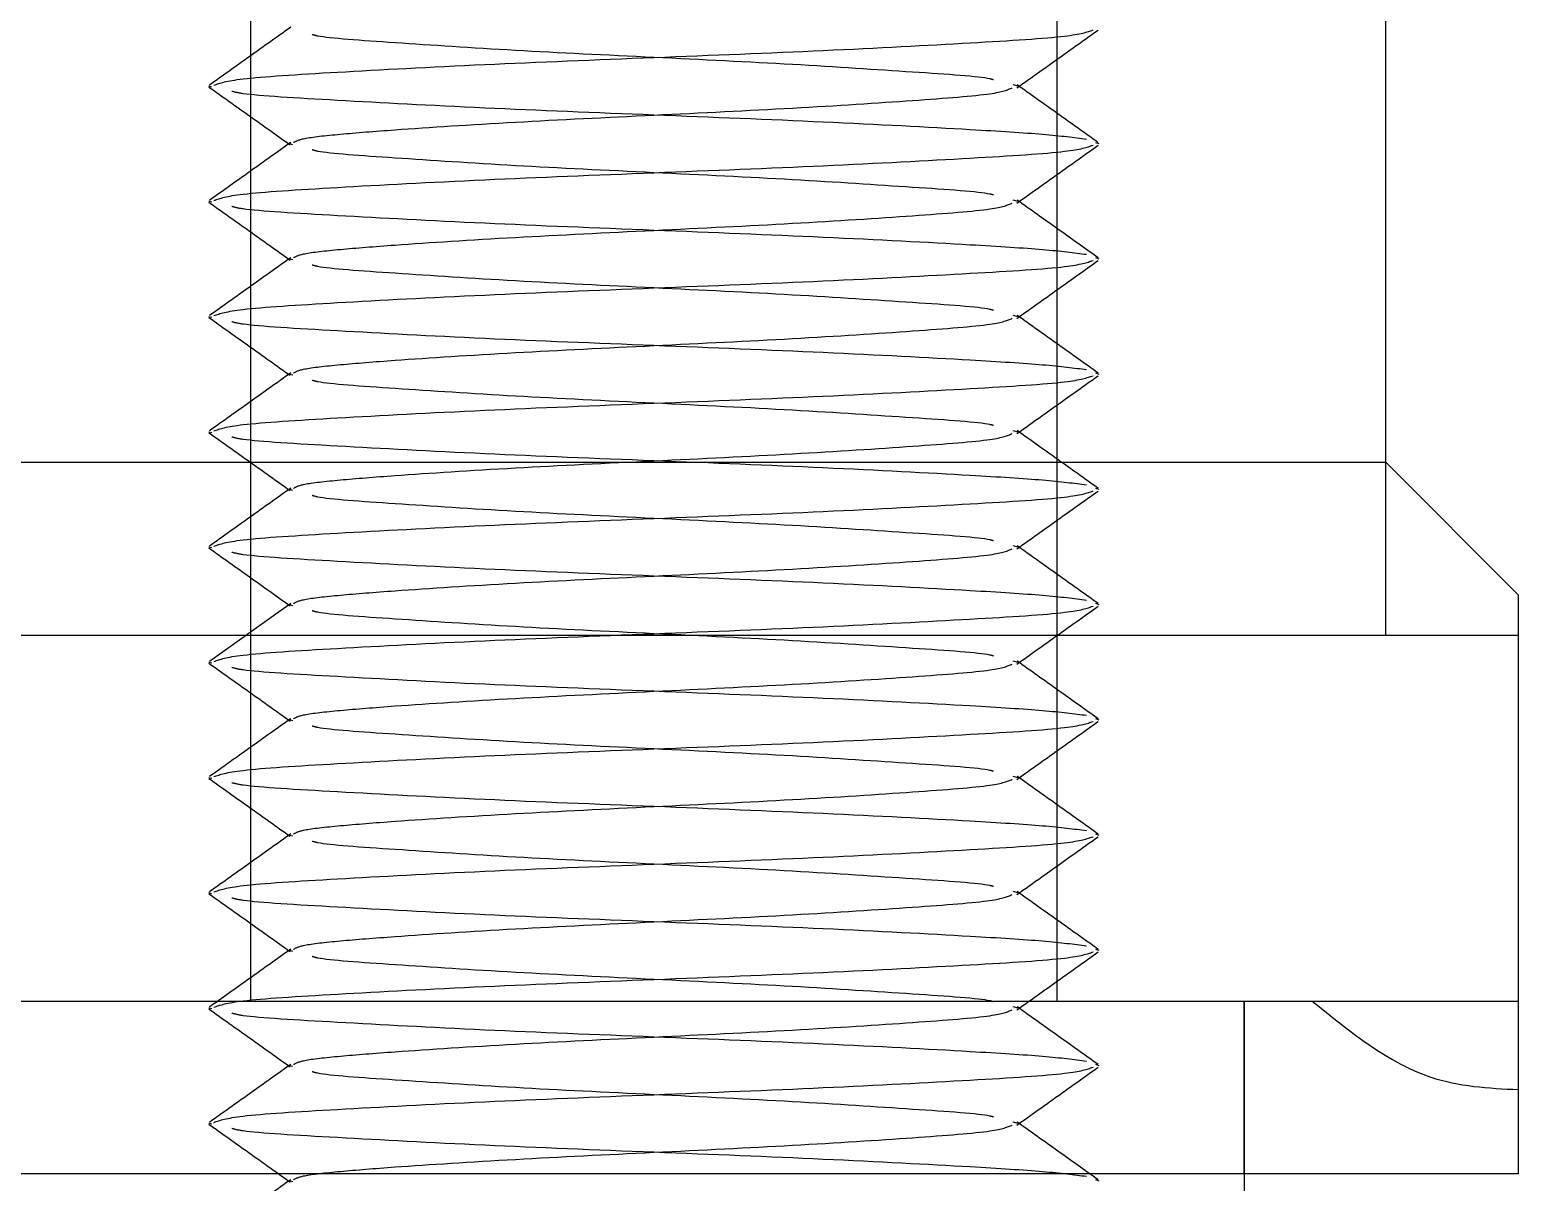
# Model space of a CAD drawing. Header units: metres. Extents: x 0 to 63075, y 0 to 44550.
# Drawn here: x 14196.5 to 14222.33, y 27117.82 to 27137.82 of the extents above; entities that cross this region are included whole.
import ezdxf

# ---------------------------------------------------------------- set-up
doc = ezdxf.new("R2010")
doc.units = ezdxf.units.M
doc.header["$LTSCALE"] = 75
doc.linetypes.add('HIDDEN2', pattern=[4.7625, 3.175, -1.5875])
for name, color, linetype in [('SDM', 7, 'Continuous'), ('SL4', 4, 'Continuous'), ('ST1', 7, 'HIDDEN2')]:
    doc.layers.add(name, color=color, linetype=linetype)

# ---------------------------------------------------------------- blocks, each defined once
blk = doc.blocks.new('A$Cb6dca9d5')
at = {"layer": 'SL4'}
for p, q in [((373.565, 390.544), (373.565, 411.544)), ((348.165, 390.544), (373.565, 390.544)), ((375.865, 388.244), (373.565, 390.544)), ((344.115, 387.544), (375.865, 387.544)), ((375.865, 387.544), (375.865, 381.194)), ((344.115, 381.194), (375.865, 381.194)), ((371.108, 378.194), (371.108, 381.194)), ((372.29, 381.194), (375.865, 381.194)), ((375.865, 381.194), (375.865, 379.657)), ((371.108, 378.194), (348.878, 378.194)), ((375.865, 378.194), (371.108, 378.194)), ((371.108, 378.194), (371.108, 86.437))]:
    blk.add_line(p, q, dxfattribs=at)
for points, knots in [([(375.865, 388.241), (375.865, 388.211), (375.865, 388.15), (375.865, 387.749), (375.865, 387.544)], [0, 0, 0, 0, 0.489804, 1, 1, 1, 1]), ([(353.881, 387.608), (353.872, 387.602), (353.842, 387.581), (353.813, 387.56), (353.791, 387.544)], [0, 0, 0, 0, 0.2717765, 1, 1, 1, 1]), ([(372.29, 381.194), (372.957, 380.654), (374.075, 379.749), (375.35, 379.683), (375.865, 379.657)], [0, 0, 0, 0, 0.595978, 1, 1, 1, 1]), ([(375.865, 379.657), (375.865, 379.159), (375.865, 378.391), (375.865, 378.245), (375.865, 378.194)], [0, 0, 0, 0, 0.648144, 1, 1, 1, 1])]:
    blk.add_open_spline(points, degree=3, knots=knots, dxfattribs=at)
at = {"layer": 'ST1'}
for p, q in [((353.865, 412.544), (353.865, 387.544)), ((367.865, 387.544), (367.865, 412.544)), ((353.194, 397.056), (353.138, 397.069)), ((367.186, 397.069), (367.098, 397.092)), ((354.597, 396.055), (354.544, 396.069)), ((368.592, 396.069), (368.534, 396.09)), ((353.194, 395.056), (353.138, 395.069)), ((367.186, 395.069), (367.098, 395.092)), ((354.597, 394.055), (354.544, 394.069)), ((368.592, 394.069), (368.534, 394.09)), ((353.194, 393.056), (353.138, 393.069)), ((367.186, 393.069), (367.098, 393.092)), ((354.597, 392.055), (354.544, 392.069)), ((368.592, 392.069), (368.534, 392.09)), ((353.194, 391.056), (353.138, 391.069)), ((367.186, 391.069), (367.098, 391.092)), ((373.565, 387.544), (373.565, 390.544)), ((373.565, 387.544), (373.565, 390.544)), ((368.592, 390.069), (368.534, 390.09)), ((354.597, 390.055), (354.544, 390.069)), ((353.194, 389.056), (353.138, 389.069)), ((367.186, 389.069), (367.098, 389.092)), ((354.561, 388.093), (353.881, 387.608)), ((354.597, 388.055), (354.544, 388.069)), ((368.592, 388.069), (368.534, 388.09)), ((353.791, 387.544), (353.151, 387.088)), ((353.865, 387.544), (353.865, 381.194)), ((367.865, 381.194), (367.865, 387.544)), ((353.194, 387.056), (353.138, 387.069)), ((367.186, 387.069), (367.098, 387.092)), ((354.597, 386.055), (354.544, 386.069)), ((368.592, 386.069), (368.534, 386.09)), ((353.194, 385.056), (353.138, 385.069)), ((367.186, 385.069), (367.098, 385.092)), ((354.597, 384.055), (354.544, 384.069)), ((368.592, 384.069), (368.534, 384.09)), ((353.194, 383.056), (353.138, 383.069)), ((367.186, 383.069), (367.098, 383.092)), ((354.597, 382.055), (354.544, 382.069)), ((368.592, 382.069), (368.534, 382.09)), ((353.194, 381.056), (353.138, 381.069)), ((367.186, 381.069), (367.098, 381.092)), ((371.108, 381.194), (371.108, 378.194)), ((371.108, 381.194), (371.108, 86.437)), ((354.597, 380.055), (354.544, 380.069)), ((368.592, 380.069), (368.534, 380.09)), ((353.194, 379.056), (353.138, 379.069)), ((367.186, 379.069), (367.098, 379.092)), ((354.597, 378.055), (354.544, 378.069)), ((368.592, 378.069), (368.534, 378.09))]:
    blk.add_line(p, q, dxfattribs=at)
for points, knots in [([(354.561, 398.093), (354.326, 397.926), (353.856, 397.591), (353.386, 397.256), (353.151, 397.088)], [0, 0, 0, 0, 0.499908, 1, 1, 1, 1]), ([(353.229, 397.088), (353.334, 397.125), (353.561, 397.205), (355.282, 397.312), (357.822, 397.448), (360.865, 397.569), (363.908, 397.689), (366.447, 397.825), (368.157, 397.931), (368.382, 398.01), (368.485, 398.046)], [0, 0, 0, 0, 0.111758, 0.239388, 0.372264, 0.501747, 0.63123, 0.764106, 0.891736, 1, 1, 1, 1]), ([(366.759, 397.181), (366.74, 397.186), (366.578, 397.234), (365.389, 397.311), (363.365, 397.448), (360.865, 397.569), (358.367, 397.689), (356.334, 397.826), (355.127, 397.906), (354.964, 397.957), (354.936, 397.966)], [0, 0, 0, 0, 0.020732, 0.175704, 0.337058, 0.494284, 0.651511, 0.812864, 0.967837, 1, 1, 1, 1]), ([(367.164, 397.041), (367.399, 397.208), (367.869, 397.543), (368.339, 397.878), (368.574, 398.045)], [0, 0, 0, 0, 0.499911, 1, 1, 1, 1]), ([(353.143, 397.056), (353.377, 396.889), (353.847, 396.555), (354.316, 396.221), (354.55, 396.053)], [0, 0, 0, 0, 0.5000327, 1, 1, 1, 1]), ([(368.577, 396.09), (368.342, 396.257), (367.873, 396.591), (367.404, 396.926), (367.169, 397.093)], [0, 0, 0, 0, 0.500042, 1, 1, 1, 1]), ([(368.375, 396.147), (368.156, 396.175), (367.718, 396.232), (366.214, 396.325), (363.905, 396.448), (360.868, 396.569), (357.814, 396.689), (355.313, 396.826), (353.794, 396.912), (353.589, 396.968), (353.537, 396.983)], [0, 0, 0, 0, 0.103388, 0.206233, 0.357671, 0.505243, 0.652814, 0.804253, 0.949712, 1, 1, 1, 1]), ([(354.609, 396.092), (354.65, 396.116), (354.738, 396.168), (355.379, 396.238), (356.52, 396.328), (358.382, 396.448), (360.863, 396.569), (363.355, 396.689), (365.43, 396.825), (366.819, 396.93), (367.002, 397.007), (367.085, 397.042)], [0, 0, 0, 0, 0.072607, 0.155069, 0.237884, 0.371691, 0.502076, 0.632461, 0.766268, 0.894784, 1, 1, 1, 1]), ([(354.561, 396.093), (354.326, 395.926), (353.856, 395.591), (353.386, 395.256), (353.151, 395.088)], [0, 0, 0, 0, 0.499908, 1, 1, 1, 1]), ([(353.229, 395.088), (353.334, 395.125), (353.561, 395.205), (355.282, 395.312), (357.822, 395.448), (360.865, 395.569), (363.908, 395.689), (366.447, 395.825), (368.157, 395.931), (368.382, 396.01), (368.485, 396.046)], [0, 0, 0, 0, 0.111758, 0.239388, 0.372264, 0.501747, 0.63123, 0.764106, 0.891736, 1, 1, 1, 1]), ([(367.164, 395.041), (367.399, 395.208), (367.869, 395.543), (368.339, 395.878), (368.574, 396.045)], [0, 0, 0, 0, 0.499911, 1, 1, 1, 1]), ([(366.759, 395.181), (366.74, 395.186), (366.578, 395.234), (365.389, 395.311), (363.365, 395.448), (360.865, 395.569), (358.367, 395.689), (356.334, 395.826), (355.127, 395.906), (354.964, 395.957), (354.936, 395.966)], [0, 0, 0, 0, 0.020732, 0.175704, 0.337058, 0.494284, 0.651511, 0.812864, 0.967837, 1, 1, 1, 1]), ([(353.143, 395.056), (353.377, 394.889), (353.847, 394.555), (354.316, 394.221), (354.55, 394.053)], [0, 0, 0, 0, 0.500033, 1, 1, 1, 1]), ([(368.375, 394.147), (368.156, 394.175), (367.718, 394.232), (366.214, 394.325), (363.905, 394.448), (360.868, 394.569), (357.814, 394.689), (355.313, 394.826), (353.794, 394.912), (353.589, 394.968), (353.537, 394.983)], [0, 0, 0, 0, 0.1033882, 0.2062326, 0.357671, 0.5052426, 0.6528142, 0.8042526, 0.9497121, 1, 1, 1, 1]), ([(354.609, 394.092), (354.65, 394.116), (354.738, 394.168), (355.379, 394.238), (356.52, 394.328), (358.382, 394.448), (360.863, 394.569), (363.355, 394.689), (365.43, 394.825), (366.819, 394.93), (367.002, 395.007), (367.085, 395.042)], [0, 0, 0, 0, 0.0726073, 0.1550688, 0.2378835, 0.371691, 0.5020758, 0.6324606, 0.7662681, 0.8947836, 1, 1, 1, 1]), ([(368.577, 394.09), (368.342, 394.257), (367.873, 394.591), (367.404, 394.926), (367.169, 395.093)], [0, 0, 0, 0, 0.500042, 1, 1, 1, 1]), ([(354.561, 394.093), (354.326, 393.926), (353.856, 393.591), (353.386, 393.256), (353.151, 393.088)], [0, 0, 0, 0, 0.499908, 1, 1, 1, 1]), ([(353.229, 393.088), (353.334, 393.125), (353.561, 393.205), (355.282, 393.312), (357.822, 393.448), (360.865, 393.569), (363.908, 393.689), (366.447, 393.825), (368.157, 393.931), (368.382, 394.01), (368.485, 394.046)], [0, 0, 0, 0, 0.1117583, 0.2393882, 0.3722641, 0.5017472, 0.6312302, 0.7641061, 0.891736, 1, 1, 1, 1]), ([(366.759, 393.181), (366.74, 393.186), (366.578, 393.234), (365.389, 393.311), (363.365, 393.448), (360.865, 393.569), (358.367, 393.689), (356.334, 393.826), (355.127, 393.906), (354.964, 393.957), (354.936, 393.966)], [0, 0, 0, 0, 0.020732, 0.175704, 0.337058, 0.494284, 0.651511, 0.812864, 0.967837, 1, 1, 1, 1]), ([(367.164, 393.041), (367.399, 393.208), (367.869, 393.543), (368.339, 393.878), (368.574, 394.045)], [0, 0, 0, 0, 0.4999108, 1, 1, 1, 1]), ([(353.143, 393.056), (353.377, 392.889), (353.847, 392.555), (354.316, 392.221), (354.55, 392.053)], [0, 0, 0, 0, 0.5000327, 1, 1, 1, 1]), ([(368.375, 392.147), (368.156, 392.175), (367.718, 392.232), (366.214, 392.325), (363.905, 392.448), (360.868, 392.569), (357.814, 392.689), (355.313, 392.826), (353.794, 392.912), (353.589, 392.968), (353.537, 392.983)], [0, 0, 0, 0, 0.103388, 0.206233, 0.357671, 0.505243, 0.652814, 0.804253, 0.949712, 1, 1, 1, 1]), ([(354.609, 392.092), (354.65, 392.116), (354.738, 392.168), (355.379, 392.238), (356.52, 392.328), (358.382, 392.448), (360.863, 392.569), (363.355, 392.689), (365.43, 392.825), (366.819, 392.93), (367.002, 393.007), (367.085, 393.042)], [0, 0, 0, 0, 0.072607, 0.155069, 0.237884, 0.371691, 0.502076, 0.632461, 0.766268, 0.894784, 1, 1, 1, 1]), ([(368.577, 392.09), (368.342, 392.257), (367.873, 392.591), (367.404, 392.926), (367.169, 393.093)], [0, 0, 0, 0, 0.500042, 1, 1, 1, 1]), ([(354.561, 392.093), (354.326, 391.926), (353.856, 391.591), (353.386, 391.256), (353.151, 391.088)], [0, 0, 0, 0, 0.499908, 1, 1, 1, 1]), ([(353.229, 391.088), (353.334, 391.125), (353.561, 391.205), (355.282, 391.312), (357.822, 391.448), (360.865, 391.569), (363.908, 391.689), (366.447, 391.825), (368.157, 391.931), (368.382, 392.01), (368.485, 392.046)], [0, 0, 0, 0, 0.111758, 0.239388, 0.372264, 0.501747, 0.63123, 0.764106, 0.891736, 1, 1, 1, 1]), ([(366.759, 391.181), (366.74, 391.186), (366.578, 391.234), (365.389, 391.311), (363.365, 391.448), (360.865, 391.569), (358.367, 391.689), (356.334, 391.826), (355.127, 391.906), (354.964, 391.957), (354.936, 391.966)], [0, 0, 0, 0, 0.020732, 0.175704, 0.337058, 0.494284, 0.651511, 0.812864, 0.967837, 1, 1, 1, 1]), ([(367.164, 391.041), (367.399, 391.208), (367.869, 391.543), (368.339, 391.878), (368.574, 392.045)], [0, 0, 0, 0, 0.499911, 1, 1, 1, 1]), ([(353.143, 391.056), (353.377, 390.889), (353.847, 390.555), (354.316, 390.221), (354.55, 390.053)], [0, 0, 0, 0, 0.500033, 1, 1, 1, 1]), ([(368.375, 390.147), (368.156, 390.175), (367.718, 390.232), (366.214, 390.325), (363.905, 390.448), (360.868, 390.569), (357.814, 390.689), (355.313, 390.826), (353.794, 390.912), (353.589, 390.968), (353.537, 390.983)], [0, 0, 0, 0, 0.1033882, 0.2062326, 0.357671, 0.5052426, 0.6528142, 0.8042526, 0.9497121, 1, 1, 1, 1]), ([(354.609, 390.092), (354.65, 390.116), (354.738, 390.168), (355.379, 390.238), (356.52, 390.328), (358.382, 390.448), (360.863, 390.569), (363.355, 390.689), (365.43, 390.825), (366.819, 390.93), (367.002, 391.007), (367.085, 391.042)], [0, 0, 0, 0, 0.072607, 0.155069, 0.237884, 0.371691, 0.502076, 0.632461, 0.766268, 0.894784, 1, 1, 1, 1]), ([(368.577, 390.09), (368.342, 390.257), (367.873, 390.591), (367.404, 390.926), (367.169, 391.093)], [0, 0, 0, 0, 0.5000417, 1, 1, 1, 1]), ([(354.561, 390.093), (354.326, 389.926), (353.856, 389.591), (353.386, 389.256), (353.151, 389.088)], [0, 0, 0, 0, 0.499908, 1, 1, 1, 1]), ([(353.229, 389.088), (353.334, 389.125), (353.561, 389.205), (355.282, 389.312), (357.822, 389.448), (360.865, 389.569), (363.908, 389.689), (366.447, 389.825), (368.157, 389.931), (368.382, 390.01), (368.485, 390.046)], [0, 0, 0, 0, 0.1117583, 0.2393882, 0.3722641, 0.5017472, 0.6312302, 0.7641061, 0.891736, 1, 1, 1, 1]), ([(366.759, 389.181), (366.74, 389.186), (366.578, 389.234), (365.389, 389.311), (363.365, 389.448), (360.865, 389.569), (358.367, 389.689), (356.334, 389.826), (355.127, 389.906), (354.964, 389.957), (354.936, 389.966)], [0, 0, 0, 0, 0.020732, 0.175704, 0.337058, 0.494284, 0.651511, 0.812864, 0.967837, 1, 1, 1, 1]), ([(367.164, 389.041), (367.399, 389.208), (367.869, 389.543), (368.339, 389.878), (368.574, 390.045)], [0, 0, 0, 0, 0.499911, 1, 1, 1, 1]), ([(353.143, 389.056), (353.377, 388.889), (353.847, 388.555), (354.316, 388.221), (354.55, 388.053)], [0, 0, 0, 0, 0.5000327, 1, 1, 1, 1]), ([(354.609, 388.092), (354.65, 388.116), (354.738, 388.168), (355.379, 388.238), (356.52, 388.328), (358.382, 388.448), (360.863, 388.569), (363.355, 388.689), (365.43, 388.825), (366.819, 388.93), (367.002, 389.007), (367.085, 389.042)], [0, 0, 0, 0, 0.072607, 0.155069, 0.237884, 0.371691, 0.502076, 0.632461, 0.766268, 0.894784, 1, 1, 1, 1]), ([(368.577, 388.09), (368.342, 388.257), (367.873, 388.591), (367.404, 388.926), (367.169, 389.093)], [0, 0, 0, 0, 0.500042, 1, 1, 1, 1]), ([(368.375, 388.147), (368.156, 388.175), (367.718, 388.232), (366.214, 388.325), (363.905, 388.448), (360.868, 388.569), (357.814, 388.689), (355.313, 388.826), (353.794, 388.912), (353.589, 388.968), (353.537, 388.983)], [0, 0, 0, 0, 0.103388, 0.206233, 0.357671, 0.505243, 0.652814, 0.804253, 0.949712, 1, 1, 1, 1]), ([(353.229, 387.088), (353.334, 387.125), (353.561, 387.205), (355.282, 387.312), (357.822, 387.448), (360.865, 387.569), (363.908, 387.689), (366.447, 387.825), (368.157, 387.931), (368.382, 388.01), (368.485, 388.046)], [0, 0, 0, 0, 0.1117583, 0.2393882, 0.3722641, 0.5017472, 0.6312302, 0.7641061, 0.891736, 1, 1, 1, 1]), ([(367.164, 387.041), (367.399, 387.208), (367.869, 387.543), (368.339, 387.878), (368.574, 388.045)], [0, 0, 0, 0, 0.499911, 1, 1, 1, 1]), ([(366.759, 387.181), (366.74, 387.186), (366.578, 387.234), (365.389, 387.311), (363.365, 387.448), (360.865, 387.569), (358.367, 387.689), (356.334, 387.826), (355.127, 387.906), (354.964, 387.957), (354.936, 387.966)], [0, 0, 0, 0, 0.020732, 0.175704, 0.337058, 0.494284, 0.651511, 0.812864, 0.967837, 1, 1, 1, 1]), ([(353.143, 387.056), (353.377, 386.889), (353.847, 386.555), (354.316, 386.221), (354.55, 386.053)], [0, 0, 0, 0, 0.500033, 1, 1, 1, 1]), ([(368.375, 386.147), (368.156, 386.175), (367.718, 386.232), (366.214, 386.325), (363.905, 386.448), (360.868, 386.569), (357.814, 386.689), (355.313, 386.826), (353.794, 386.912), (353.589, 386.968), (353.537, 386.983)], [0, 0, 0, 0, 0.103388, 0.206233, 0.357671, 0.505243, 0.652814, 0.804253, 0.949712, 1, 1, 1, 1]), ([(354.609, 386.092), (354.65, 386.116), (354.738, 386.168), (355.379, 386.238), (356.52, 386.328), (358.382, 386.448), (360.863, 386.569), (363.355, 386.689), (365.43, 386.825), (366.819, 386.93), (367.002, 387.007), (367.085, 387.042)], [0, 0, 0, 0, 0.072607, 0.155069, 0.237884, 0.371691, 0.502076, 0.632461, 0.766268, 0.894784, 1, 1, 1, 1]), ([(368.577, 386.09), (368.342, 386.257), (367.873, 386.591), (367.404, 386.926), (367.169, 387.093)], [0, 0, 0, 0, 0.5000417, 1, 1, 1, 1]), ([(354.561, 386.093), (354.326, 385.926), (353.856, 385.591), (353.386, 385.256), (353.151, 385.088)], [0, 0, 0, 0, 0.499908, 1, 1, 1, 1]), ([(353.229, 385.088), (353.334, 385.125), (353.561, 385.205), (355.282, 385.312), (357.822, 385.448), (360.865, 385.569), (363.908, 385.689), (366.447, 385.825), (368.157, 385.931), (368.382, 386.01), (368.485, 386.046)], [0, 0, 0, 0, 0.111758, 0.239388, 0.372264, 0.501747, 0.63123, 0.764106, 0.891736, 1, 1, 1, 1]), ([(366.759, 385.181), (366.74, 385.186), (366.578, 385.234), (365.389, 385.311), (363.365, 385.448), (360.865, 385.569), (358.367, 385.689), (356.334, 385.826), (355.127, 385.906), (354.964, 385.957), (354.936, 385.966)], [0, 0, 0, 0, 0.020732, 0.175704, 0.337058, 0.494284, 0.651511, 0.812864, 0.967837, 1, 1, 1, 1]), ([(367.164, 385.041), (367.399, 385.208), (367.869, 385.543), (368.339, 385.878), (368.574, 386.045)], [0, 0, 0, 0, 0.499911, 1, 1, 1, 1]), ([(353.143, 385.056), (353.377, 384.889), (353.847, 384.555), (354.316, 384.221), (354.55, 384.053)], [0, 0, 0, 0, 0.500033, 1, 1, 1, 1]), ([(368.375, 384.147), (368.156, 384.175), (367.718, 384.232), (366.214, 384.325), (363.905, 384.448), (360.868, 384.569), (357.814, 384.689), (355.313, 384.826), (353.794, 384.912), (353.589, 384.968), (353.537, 384.983)], [0, 0, 0, 0, 0.1033882, 0.2062326, 0.357671, 0.5052426, 0.6528142, 0.8042526, 0.9497121, 1, 1, 1, 1]), ([(354.609, 384.092), (354.65, 384.116), (354.738, 384.168), (355.379, 384.238), (356.52, 384.328), (358.382, 384.448), (360.863, 384.569), (363.355, 384.689), (365.43, 384.825), (366.819, 384.93), (367.002, 385.007), (367.085, 385.042)], [0, 0, 0, 0, 0.072607, 0.155069, 0.237884, 0.371691, 0.502076, 0.632461, 0.766268, 0.894784, 1, 1, 1, 1]), ([(368.577, 384.09), (368.342, 384.257), (367.873, 384.591), (367.404, 384.926), (367.169, 385.093)], [0, 0, 0, 0, 0.5000417, 1, 1, 1, 1]), ([(354.561, 384.093), (354.326, 383.926), (353.856, 383.591), (353.386, 383.256), (353.151, 383.088)], [0, 0, 0, 0, 0.499908, 1, 1, 1, 1]), ([(353.229, 383.088), (353.334, 383.125), (353.561, 383.205), (355.282, 383.312), (357.822, 383.448), (360.865, 383.569), (363.908, 383.689), (366.447, 383.825), (368.157, 383.931), (368.382, 384.01), (368.485, 384.046)], [0, 0, 0, 0, 0.1117583, 0.2393882, 0.3722641, 0.5017472, 0.6312302, 0.7641061, 0.891736, 1, 1, 1, 1]), ([(366.759, 383.181), (366.74, 383.186), (366.578, 383.234), (365.389, 383.311), (363.365, 383.448), (360.865, 383.569), (358.367, 383.689), (356.334, 383.826), (355.127, 383.906), (354.964, 383.957), (354.936, 383.966)], [0, 0, 0, 0, 0.020732, 0.175704, 0.337058, 0.494284, 0.651511, 0.812864, 0.967837, 1, 1, 1, 1]), ([(367.164, 383.041), (367.399, 383.208), (367.869, 383.543), (368.339, 383.878), (368.574, 384.045)], [0, 0, 0, 0, 0.499911, 1, 1, 1, 1]), ([(353.143, 383.056), (353.377, 382.889), (353.847, 382.555), (354.316, 382.221), (354.55, 382.053)], [0, 0, 0, 0, 0.500033, 1, 1, 1, 1]), ([(368.375, 382.147), (368.156, 382.175), (367.718, 382.232), (366.214, 382.325), (363.905, 382.448), (360.868, 382.569), (357.814, 382.689), (355.313, 382.826), (353.794, 382.912), (353.589, 382.968), (353.537, 382.983)], [0, 0, 0, 0, 0.103388, 0.206233, 0.357671, 0.505243, 0.652814, 0.804253, 0.949712, 1, 1, 1, 1]), ([(354.609, 382.092), (354.65, 382.116), (354.738, 382.168), (355.379, 382.238), (356.52, 382.328), (358.382, 382.448), (360.863, 382.569), (363.355, 382.689), (365.43, 382.825), (366.819, 382.93), (367.002, 383.007), (367.085, 383.042)], [0, 0, 0, 0, 0.072607, 0.155069, 0.237884, 0.371691, 0.502076, 0.632461, 0.766268, 0.894784, 1, 1, 1, 1]), ([(368.577, 382.09), (368.342, 382.257), (367.873, 382.591), (367.404, 382.926), (367.169, 383.093)], [0, 0, 0, 0, 0.500042, 1, 1, 1, 1]), ([(354.561, 382.093), (354.326, 381.926), (353.856, 381.591), (353.386, 381.256), (353.151, 381.088)], [0, 0, 0, 0, 0.4999079, 1, 1, 1, 1]), ([(353.229, 381.088), (353.334, 381.125), (353.561, 381.205), (355.282, 381.312), (357.822, 381.448), (360.865, 381.569), (363.908, 381.689), (366.447, 381.825), (368.157, 381.931), (368.382, 382.01), (368.485, 382.046)], [0, 0, 0, 0, 0.111758, 0.239388, 0.372264, 0.501747, 0.63123, 0.764106, 0.891736, 1, 1, 1, 1]), ([(366.759, 381.181), (366.74, 381.186), (366.578, 381.234), (365.389, 381.311), (363.365, 381.448), (360.865, 381.569), (358.367, 381.689), (356.334, 381.826), (355.127, 381.906), (354.964, 381.957), (354.936, 381.966)], [0, 0, 0, 0, 0.020732, 0.175704, 0.337058, 0.494284, 0.651511, 0.812864, 0.967837, 1, 1, 1, 1]), ([(367.164, 381.041), (367.399, 381.208), (367.869, 381.543), (368.339, 381.878), (368.574, 382.045)], [0, 0, 0, 0, 0.499911, 1, 1, 1, 1]), ([(353.143, 381.056), (353.377, 380.889), (353.847, 380.555), (354.316, 380.221), (354.55, 380.053)], [0, 0, 0, 0, 0.500033, 1, 1, 1, 1]), ([(354.609, 380.092), (354.65, 380.116), (354.738, 380.168), (355.379, 380.238), (356.52, 380.328), (358.382, 380.448), (360.863, 380.569), (363.355, 380.689), (365.43, 380.825), (366.819, 380.93), (367.002, 381.007), (367.085, 381.042)], [0, 0, 0, 0, 0.072607, 0.155069, 0.237884, 0.371691, 0.502076, 0.632461, 0.766268, 0.894784, 1, 1, 1, 1]), ([(368.577, 380.09), (368.342, 380.257), (367.873, 380.591), (367.404, 380.926), (367.169, 381.093)], [0, 0, 0, 0, 0.500042, 1, 1, 1, 1]), ([(368.375, 380.147), (368.156, 380.175), (367.718, 380.232), (366.214, 380.325), (363.905, 380.448), (360.868, 380.569), (357.814, 380.689), (355.313, 380.826), (353.794, 380.912), (353.589, 380.968), (353.537, 380.983)], [0, 0, 0, 0, 0.103388, 0.206233, 0.357671, 0.505243, 0.652814, 0.804253, 0.949712, 1, 1, 1, 1]), ([(354.561, 380.093), (354.326, 379.926), (353.856, 379.591), (353.386, 379.256), (353.151, 379.088)], [0, 0, 0, 0, 0.499908, 1, 1, 1, 1]), ([(353.229, 379.088), (353.334, 379.125), (353.561, 379.205), (355.282, 379.312), (357.822, 379.448), (360.865, 379.569), (363.908, 379.689), (366.447, 379.825), (368.157, 379.931), (368.382, 380.01), (368.485, 380.046)], [0, 0, 0, 0, 0.111758, 0.239388, 0.372264, 0.501747, 0.63123, 0.764106, 0.891736, 1, 1, 1, 1]), ([(367.164, 379.041), (367.399, 379.208), (367.869, 379.543), (368.339, 379.878), (368.574, 380.045)], [0, 0, 0, 0, 0.499911, 1, 1, 1, 1]), ([(366.759, 379.181), (366.74, 379.186), (366.578, 379.234), (365.389, 379.311), (363.365, 379.448), (360.865, 379.569), (358.367, 379.689), (356.334, 379.826), (355.127, 379.906), (354.964, 379.957), (354.936, 379.966)], [0, 0, 0, 0, 0.020732, 0.175704, 0.337058, 0.494284, 0.651511, 0.812864, 0.967837, 1, 1, 1, 1]), ([(353.143, 379.056), (353.377, 378.889), (353.847, 378.555), (354.316, 378.221), (354.55, 378.053)], [0, 0, 0, 0, 0.500033, 1, 1, 1, 1]), ([(368.375, 378.147), (368.156, 378.175), (367.718, 378.232), (366.214, 378.325), (363.905, 378.448), (360.868, 378.569), (357.814, 378.689), (355.313, 378.826), (353.794, 378.912), (353.589, 378.968), (353.537, 378.983)], [0, 0, 0, 0, 0.103388, 0.206233, 0.357671, 0.505243, 0.652814, 0.804253, 0.949712, 1, 1, 1, 1]), ([(354.609, 378.092), (354.65, 378.116), (354.738, 378.168), (355.379, 378.238), (356.52, 378.328), (358.382, 378.448), (360.863, 378.569), (363.355, 378.689), (365.43, 378.825), (366.819, 378.93), (367.002, 379.007), (367.085, 379.042)], [0, 0, 0, 0, 0.072607, 0.155069, 0.237884, 0.371691, 0.502076, 0.632461, 0.766268, 0.894784, 1, 1, 1, 1]), ([(368.577, 378.09), (368.342, 378.257), (367.873, 378.591), (367.404, 378.926), (367.169, 379.093)], [0, 0, 0, 0, 0.500042, 1, 1, 1, 1]), ([(354.561, 378.093), (354.326, 377.926), (353.856, 377.591), (353.386, 377.256), (353.151, 377.088)], [0, 0, 0, 0, 0.4999079, 1, 1, 1, 1])]:
    blk.add_open_spline(points, degree=3, knots=knots, dxfattribs=at)

msp = doc.modelspace()

# ---------------------------------------------------------------- block references
at = {"layer": 'SDM'}
msp.add_blockref('A$Cb6dca9d5', (13846.469, 26739.769), dxfattribs=at)

doc.saveas('drawing.dxf')
